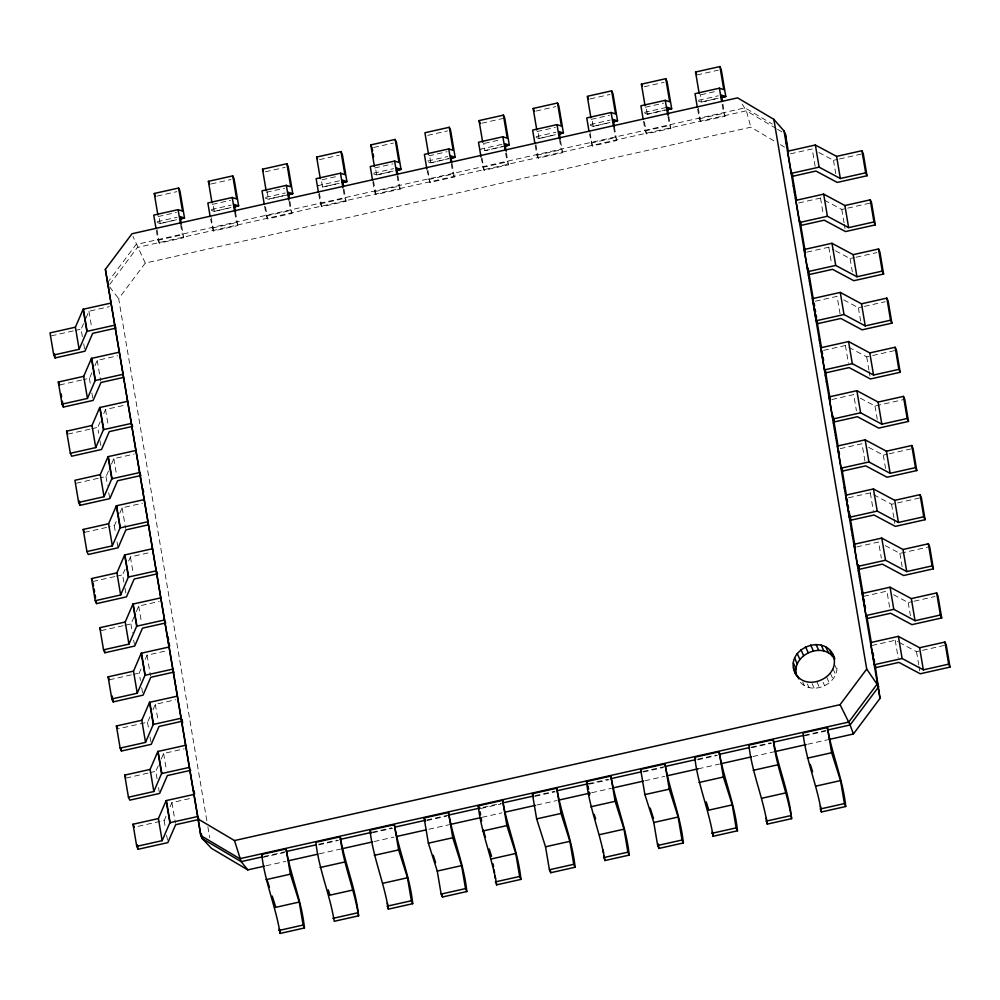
<?xml version="1.0" encoding="UTF-8"?>
<svg xmlns="http://www.w3.org/2000/svg" width="1000" height="1000" viewBox="0 0 1000 1000"><rect width="100%" height="100%" fill="white"/><g stroke="black" fill="none" stroke-linecap="round" stroke-linejoin="round"><path stroke-width="0.75" stroke-dasharray="5 3.75" d="M800.425 682.425C813.325 696.112 839.762 683.4 836.75 664.712M83.6 323.6L81.075 329.1L82.6 338M85.962 318.113L88.925 311.25L109.412 306.65M91.9 372.738L89.525 378.225L83.45 379.625M94.85 365.875L97.225 360.375L117.713 355.788M100.2 421.875L97.675 427.375L98.7 433.325M103.75 413.638L105.525 409.513L126.013 404.913M108.5 471.012L106.125 476.5L100.05 477.9M111.45 464.137L113.825 458.65L134.312 454.05M116.2 521.512L114.425 525.638L108.35 527.025M119.75 513.275L122.125 507.788L142.613 503.188M123.85 582.2L122.575 574.775L125.1 569.275M128.65 561.038L130.425 556.912L150.912 552.325M133.988 617.038L131.025 623.9L124.95 625.3M136.363 611.55L138.725 606.05L159.213 601.45M141.1 668.925L139.175 673.05L140.45 680.462M145.25 659.312L147.025 655.188L167.512 650.588M150 716.675L147.625 722.175L117.737 728.913M152.963 709.812L155.325 704.325L175.812 699.725M158.3 765.812L155.775 771.312L157.05 778.737M161.262 758.95L163.625 753.462L184.112 748.863M166.012 816.325L164.237 820.438L134.338 827.188M170.15 806.712L171.925 802.588L192.413 798M107.425 282.812L136.062 244.513L745.013 107.875L772.325 124.05M109.675 284.513L137.4 247.45L746.35 110.8L776.263 128.525M206.838 820.675L118.663 298.675L145.287 263.075L750.875 127.188L775.05 141.512M157.113 196.075L176.9 191.637M211.238 183.938L231.038 179.488M265.375 171.788L285.163 167.35M319.5 159.637L339.288 155.2M373.625 147.487L393.413 143.05M427.75 135.35L447.55 130.9M481.887 123.2L503.2 118.413M536.013 111.05L555.8 106.613M590.138 98.912L609.938 94.462M644.275 86.762L664.062 82.325M696.875 74.963L718.188 70.175M158.162 216.562L176.425 212.463M212.288 204.412L230.55 200.312M266.413 192.275L284.688 188.175M322.062 179.788L337.287 176.363M374.675 167.975L392.938 163.875M428.8 155.838L447.075 151.738M484.45 143.35L499.675 139.925M537.062 131.537L555.325 127.438M591.188 119.388L609.45 115.3M645.312 107.25L663.587 103.15M700.962 94.763L716.188 91.337M157.262 221.7L177.062 217.262M211.4 209.562L231.188 205.113M265.525 197.413L285.312 192.975M339.45 180.825L318.125 185.613L322.55 187.1L339.288 183.25L322.55 187.1L321.275 179.5M373.787 173.125L393.575 168.675M427.912 160.975L447.7 156.537M501.825 144.388L480.513 149.162L484.938 150.662L503.2 146.463L484.938 150.662L483.663 143.062M536.163 136.675L555.962 132.238M590.3 124.537L610.087 120.087M644.425 112.387L665.738 107.6M698.55 100.237L718.35 95.8M160.162 223.538L176.887 219.65L160.162 223.538L157.213 222.55M231.025 207.537L214.3 211.4L231.012 207.5M267.15 191.65L268.412 199.15L286.663 195.012L268.425 199.25L265.475 198.25M376.675 174.963L393.4 171.062L376.675 174.963L373.738 173.962M430.812 162.812L449.05 158.575L430.812 162.812L427.863 161.812M539.062 138.525L555.788 134.625L539.062 138.525L536.125 137.525M609.925 122.513L593.2 126.375L609.913 122.475M647.325 114.225L665.562 109.987L647.325 114.225L644.375 113.225M718.188 98.225L701.45 102.075L718.162 98.188M157.988 240.25L182.338 234.775L183.675 237.712L159.312 243.175L157.988 240.25L156.237 229.9M212.113 228.1L236.475 222.638L237.8 225.562L213.438 231.025L210.613 219.225M266.238 215.95L290.6 210.487L291.925 213.412L267.575 218.888L266.238 215.95L264.488 205.6M320.375 203.8L344.725 198.337L346.062 201.275L321.7 206.737L320.375 203.8L318.625 193.463M374.5 191.663L398.862 186.188L400.188 189.125L375.825 194.587L374.5 191.663L372.75 181.312M428.625 179.513L452.987 174.05L454.312 176.975L429.963 182.45L427.125 170.65M482.762 167.362L507.113 161.9L508.45 164.838L484.087 170.3L481.262 158.5M536.888 155.225L561.237 149.75L562.575 152.688L538.212 158.15L536.888 155.225L535.138 144.875M591.013 143.075L615.375 137.613L616.7 140.538L592.35 146.012L589.513 134.2M645.138 130.925L669.5 125.463L670.825 128.4L646.475 133.863L645.138 130.925L643.4 120.588M699.275 118.787L723.625 113.312L724.963 116.25L700.6 121.713L699.275 118.787L697.525 108.438M790.4 153.837L812.2 148.95L815.188 166.637M51.325 335.838L73.662 330.825M75.15 330.487L81.075 329.1M818.85 152.5L833.487 160.325L837.95 159.312M839.45 158.988L863.263 153.637M798.7 202.975L820.5 198.075L823.162 199.5M59.625 384.975L81.962 379.963M824.488 200.212L841.787 209.45L846.25 208.45M847.75 208.125L871.562 202.775M807 252.1L828.8 247.213L834.125 250.062M67.925 434.1L90.262 429.087M91.75 428.762L97.675 427.375M835.45 250.763L850.088 258.587L854.55 257.587M856.05 257.25L876.888 252.575M815.3 301.238L837.1 296.35L840.088 314.037M76.237 483.237L98.562 478.225M843.75 299.9L858.388 307.725L862.862 306.725M864.35 306.388L885.188 301.712M823.6 350.375L845.4 345.487L866.688 356.863L871.162 355.863M84.537 532.375L106.862 527.362M872.65 355.525L896.462 350.175M831.9 399.513L853.7 394.613L856.438 410.838M92.837 581.512L115.162 576.5M116.65 576.163L122.6 574.825M860.35 398.175L874.987 406L904.762 399.312M840.2 448.65L862 443.75L864.987 461.438M101.137 630.638L123.462 625.638M868.65 447.312L883.288 455.125L887.763 454.125M889.25 453.787L913.062 448.45M848.5 497.775L870.3 492.887L891.587 504.263L896.062 503.263M109.438 679.775L131.762 674.762M133.25 674.438L139.175 673.05M897.55 502.925L921.363 497.587M856.8 546.912L878.6 542.025L881.338 558.237M885.25 545.575L899.887 553.4L929.663 546.712M863.65 596.375L886.9 591.163L889.887 608.85M126.037 778.05L148.363 773.037M149.85 772.7L155.775 771.312M893.562 594.712L908.188 602.537L912.663 601.525M914.15 601.2L934.987 596.525M871.95 645.512L895.2 640.288L897.862 641.712M899.2 642.425L916.5 651.663L920.962 650.662M922.45 650.337L946.263 644.987M263.988 856.513L285.3 851.725M318.788 844.212L337.062 840.113M372.075 832.25L391.863 827.812M426.875 819.963L448.2 815.175M483.212 807.312L501.475 803.213M534.975 795.7L554.763 791.263M588.25 783.75L608.038 779.3M643.062 771.45L664.375 766.663M697.862 759.15L716.137 755.05M751.15 747.188L770.938 742.75M804.425 735.238L825.738 730.45M263.075 857.362L284.387 852.575M318.725 844.875L338.512 840.438M372.85 832.725L392.638 828.288M426.975 820.575L446.775 816.137M481.112 808.438L500.9 803.988M535.237 796.287L555.025 791.85M589.362 784.137L609.15 779.7M643.487 772L663.288 767.55M697.625 759.85L717.412 755.413M751.75 747.7L771.538 743.263M804.362 735.9L825.675 731.112M266.062 865.788L285.837 861.35M319.312 853.838L340.613 849.062M374.087 841.55L393.862 837.113M428.862 829.25L448.65 824.812M482.125 817.3L501.9 812.862M536.9 805.013L556.675 800.575M591.675 792.725L611.45 788.288M644.925 780.775L664.712 776.338M698.188 768.825L719.488 764.038M752.962 756.525L774.262 751.75M807.738 744.237L827.513 739.8M114.275 525.638L115.55 533.062M698.5 101.088L701.45 102.075L700.175 94.475M590.25 125.375L593.2 126.375M211.35 210.4L214.3 211.4M777.562 129.3L784.062 133.15M780.425 144.688L784.463 147.088M109.65 286.925L118.663 298.675M742.225 104.113L746.35 110.8L750.875 127.188M145.287 263.075L133 236.438M647.3 114.087L646.05 106.625M593.162 126.237L591.912 118.763M834.2 663.775L836.862 669.638M832.925 668.662L835.588 674.538M830.337 673.213L833 679.075M826.625 677.075L829.287 682.95M823.112 682.362L824.712 685.888M816.9 681.825L819.562 687.688M812.075 683.55L814.2 688.238M807.4 683.975L808.988 687.5M802.7 682L804.3 685.512M539.038 138.375L537.788 130.912M430.775 162.675L429.525 155.2M376.65 174.812L375.4 167.35M214.262 211.25L213.012 203.787M160.138 223.4L158.887 215.938M89.375 378.237L90.65 385.662M105.975 476.5L107.5 485.4M130.875 623.913L132.4 632.812M147.475 722.175L148.75 729.6M164.088 820.45L165.35 827.875M833.487 160.325L835.725 173.588M841.787 209.45L844.038 222.725M844.275 224.2L845.025 228.612M850.088 258.587L852.337 271.863M858.388 307.725L860.638 320.988M866.688 356.863L868.938 370.125M869.188 371.6L869.925 376.025M874.987 406L877.237 419.263M883.288 455.125L885.537 468.4M891.587 504.263L893.838 517.525M894.087 519L894.825 523.425M899.887 553.4L902.138 566.663M908.188 602.537L910.438 615.8M916.5 651.663L918.737 664.938M918.988 666.413L919.725 670.825M820.5 198.075L823.238 214.288M828.8 247.213L831.538 263.425M845.4 345.487L848.388 363.175M870.3 492.887L873.288 510.575M895.2 640.288L898.188 657.975M722.925 104.175L724.963 116.25M722.125 104.45L723.625 113.312M698.312 108.125L700.6 121.713M668.787 116.325L670.825 128.4M668 116.6L669.5 125.463M644.438 121.788L646.475 133.863M614.412 126.962L616.7 140.538M613.625 127.263L615.375 137.613M590.05 132.425L592.35 146.012M560.538 140.612L562.575 152.688M559.5 139.412L561.237 149.75M535.925 144.562L538.212 158.15M506.4 152.762L508.45 164.838M505.613 153.038L507.113 161.9M482.05 158.225L484.087 170.3M452.025 163.4L454.312 176.975M451.238 163.7L452.987 174.05M427.912 170.375L429.963 182.45M397.887 175.538L400.188 189.125M397.113 175.85L398.862 186.188M373.537 181.012L375.825 194.587M344.012 189.2L346.062 201.275M343.225 189.475L344.725 198.337M319.4 193.15L321.7 206.737M289.887 201.337L291.925 213.412M289.1 201.612L290.6 210.487M265.538 206.812L267.575 218.888M235.5 211.975L237.8 225.562M234.725 212.288L236.475 222.638M211.15 217.45L213.438 231.025M181.637 225.637L183.675 237.712M180.6 224.438L182.338 234.775M157.025 229.587L159.312 243.175M207.875 826.838L209.7 837.613M88.925 311.25L91.662 327.463M97.225 360.375L100.712 381.012M105.525 409.513L108.263 425.725M113.825 458.65L116.562 474.862M122.125 507.788L125.612 528.425M130.425 556.912L133.162 573.138M138.725 606.05L141.463 622.263M147.025 655.188L150.512 675.825M155.325 704.325L158.062 720.537M163.625 753.462L166.363 769.675M171.925 802.588L175.413 823.225M83.713 343.837L84.712 349.738M91.888 393.025L93.112 400.35M99.925 440.637L101.312 448M108.713 492.725L109.862 498.612M117.013 541.85L118.012 547.75M124.975 588.038L126.213 595.4M133.613 640.125L134.512 644.538M141.675 687.788L143.062 695.15M149.975 736.925L151.113 742.812M158.525 787.525L159.262 791.95M166.575 835.188L167.963 842.55"/><path stroke-width="1.5" d="M796.05 674.912C781.287 649.425 826.925 630.4 834.712 658.925M796.9 676.125C789.8 655.3 823.538 640.037 834.55 659.1M75.4 327.2L50 332.9L53.738 355.012L79.138 349.312L75.4 327.2L83.138 309.262L111.013 303.062M79.138 349.312L86.875 331.375L83.138 309.262M83.7 376.337L58.3 382.038L62.038 404.15L87.438 398.45L83.7 376.337L91.438 358.4L119.312 352.188M87.438 398.45L95.175 380.513L91.438 358.4M92 425.475L66.6 431.175L70.338 453.288L95.738 447.587L92 425.475L99.738 407.537L127.613 401.325M95.738 447.587L103.475 429.637L99.738 407.537M100.3 474.6L74.9 480.3L78.637 502.413L104.038 496.712L100.3 474.6L108.038 456.662L135.912 450.462M104.038 496.712L111.775 478.775L108.038 456.662M108.612 523.737L83.2 529.438L86.938 551.55L112.338 545.85L108.612 523.737L116.337 505.8L144.213 499.6M112.338 545.85L120.075 527.913L116.337 505.8M116.912 572.875L91.5 578.575L95.237 600.688L120.638 594.987L116.912 572.875L124.637 554.938L152.513 548.737M120.638 594.987L128.375 577.05L124.637 554.938M125.213 622.013L99.8 627.712L103.537 649.825L128.938 644.125L125.213 622.013L132.938 604.075L160.812 597.863M128.938 644.125L136.675 626.188L132.938 604.075M133.512 671.15L108.1 676.85L111.838 698.95L137.238 693.25L133.512 671.15L141.237 653.213L169.112 647M137.238 693.25L144.975 675.312L141.237 653.213M141.812 720.275L116.4 725.975L120.138 748.088L145.538 742.387L141.812 720.275L149.537 702.337L177.413 696.137M145.538 742.387L153.275 724.45L149.537 702.337M150.113 769.412L124.7 775.113L128.438 797.225L153.837 791.525L150.113 769.412L157.838 751.475L185.712 745.275M153.837 791.525L161.575 773.587L157.838 751.475M158.412 818.55L133 824.25L136.738 846.363L162.15 840.662L158.412 818.55L166.137 800.612L194.013 794.4M162.15 840.662L169.875 822.725L166.137 800.612M264.538 866.125L247.8 869.887L211.525 848.388L202.138 838.512L200.8 835.588L105.363 269.363L131.988 233.75L737.575 97.863L773.85 119.35L784.038 130.988L785.362 133.925L788.487 152.4M105.363 269.363L198.225 819.075L234.5 840.562L840.075 704.675L866.712 669.062L773.85 119.35M829.038 739.463L853.388 734L880.013 698.388L875.1 665.125M157.9 215.025L154.262 193.487L178.612 188.025L179.95 190.95L184.525 218.075L180.1 216.575L181.375 224.125M212.025 202.875L208.388 181.337L232.75 175.875L234.075 178.812L238.65 205.938L234.225 204.438L235.5 211.975M266.15 190.738L262.512 169.2L286.875 163.725L288.2 166.663L292.775 193.688L288.212 194.812M320.288 178.588L316.65 157.05L341 151.588L342.337 154.512L346.912 181.637L342.337 182.662M374.412 166.438L370.775 144.9L395.138 139.438L396.463 142.375L401.025 169.387L396.475 170.512M451.763 161.887L450.75 155.85L455.163 157.35L450.588 130.225L449.263 127.287L424.9 132.75L428.537 154.3M482.675 142.15L479.038 120.612L503.387 115.15L504.725 118.075L509.288 145.1L504.725 146.225M536.8 130L533.162 108.462L557.513 103L558.85 105.925L563.425 133.05L559 131.55L560.275 139.1M614.412 126.962L613.138 119.412L617.55 120.913L612.975 93.787L611.65 90.85L587.288 96.312L590.925 117.85M645.05 105.712L641.413 84.175L665.775 78.7L667.1 81.638L671.688 108.763L667.262 107.263L668.538 114.812M699.188 93.562L695.55 72.025L719.9 66.562L721.237 69.488L725.8 96.512L721.25 97.638M178.612 188.025L182.512 211.1L178.1 209.65L153.737 215.113L155.988 228.425M232.75 175.875L236.65 198.95L232.225 197.5L207.862 202.975L210.113 216.275M286.875 163.725L290.775 186.8L286.35 185.362L262 190.825L264.237 204.125M341 151.588L344.9 174.662L340.487 173.212L316.125 178.675L318.375 191.988M395.138 139.438L399.025 162.512L394.613 161.062L370.25 166.537L372.5 179.838M449.263 127.287L453.162 150.363L448.738 148.925L424.387 154.388L426.875 169.163M503.387 115.15L507.287 138.225L502.875 136.775L478.512 142.238L481.012 157.025M557.513 103L561.413 126.075L557 124.625L532.638 130.1L534.888 143.4M611.65 90.85L615.55 113.925L611.125 112.487L586.763 117.95L589.012 131.25M665.775 78.7L669.675 101.788L665.25 100.337L640.9 105.8L643.15 119.1M719.9 66.562L723.8 89.637L719.388 88.188L695.025 93.65L697.275 106.962M179.925 218.962L184.513 217.975L179.963 219.1M234.05 206.812L238.637 205.837L234.088 206.962M288.188 194.662L292.775 193.688L288.363 192.288L289.375 198.325M342.312 182.525L346.9 181.537L342.488 180.138L343.512 186.175M396.438 170.375L401.025 169.387M450.575 158.225L455.15 157.25L450.6 158.375M504.7 146.088L509.288 145.1L504.875 143.7L506.15 151.25M558.825 133.938L563.413 132.95L558.862 134.075M612.95 121.788L617.537 120.812L612.987 121.938M667.087 109.65L671.675 108.663L667.113 109.787M721.213 97.5L725.8 96.512L721.388 95.113L722.412 101.15M815.362 145L787.625 151.225L791.35 173.337L792.688 176.275L815.938 171.05L837.225 182.425L867 175.75L863.263 153.637L861.925 150.712L836.6 156.387L815.375 145.05L819.112 167.162L840.337 178.5L865.662 172.812L867 175.75M86.875 331.375L114.75 325.163L115.638 327.125M791.35 173.337L819.112 167.162M116.075 328.1L92.662 333.35L84.963 351.2L55.062 357.95L53.738 355.012M795.925 200.362L823.662 194.137L844.9 205.525L870.225 199.838L871.562 202.775L875.3 224.887L845.525 231.562L824.237 220.188L800.987 225.413L799.65 222.475L795.475 197.95M95.175 380.513L123.05 374.3M799.65 222.475L827.4 216.25L848.637 227.638L873.962 221.95L875.3 224.887M122.912 377.562L100.962 382.488L93.138 400.4L63.362 407.075L62.038 404.15M831.963 243.275L804.225 249.5L807.95 271.613L809.287 274.538L832.537 269.325L853.825 280.7L883.6 274.025L879.862 251.912L878.525 248.975L853.2 254.662L831.988 243.325L835.713 265.425L856.938 276.775L882.262 271.087L883.6 274.025M103.475 429.637L131.35 423.438M807.95 271.613L835.713 265.425M812.525 298.637L840.263 292.413L861.5 303.8L886.838 298.113L888.162 301.05L891.9 323.15L862.125 329.837L840.837 318.463L817.588 323.675L816.25 320.75L812.525 298.637L813.413 300.587M111.775 478.775L139.65 472.575L140.538 474.525M816.25 320.75L844 314.525L865.238 325.9L890.562 320.225L891.9 323.15M140.975 475.5L117.562 480.763L109.862 498.612L79.963 505.35L78.637 502.413M820.825 347.762L848.562 341.538L869.8 352.925L895.138 347.25L896.462 350.175L900.2 372.287L870.425 378.975L849.137 367.587L825.888 372.812L824.55 369.875L820.438 345.775M120.075 527.913L147.95 521.712M824.55 369.875L852.3 363.65L873.538 375.037L898.863 369.363L900.2 372.287M147.812 524.963L125.862 529.9L118.162 547.75L88.263 554.487L86.938 551.55M829.125 396.9L856.862 390.675L878.1 402.062L903.438 396.388L904.762 399.312L908.5 421.425L878.725 428.1L857.438 416.725L834.188 421.95L832.85 419.012L829.125 396.9L830.45 399.837M128.375 577.05L156.25 570.837L157.575 573.775L134.162 579.025L126.463 596.875L96.562 603.612L95.237 600.688M832.85 419.012L860.6 412.788L881.838 424.175L907.163 418.488L908.5 421.425M865.163 439.812L837.425 446.037L841.162 468.15L842.487 471.075L865.738 465.863L887.025 477.238L916.8 470.562L913.062 448.45L911.737 445.513L886.413 451.2L865.188 439.862L868.913 461.975L890.138 473.312L915.462 467.625L916.8 470.562M136.675 626.188L164.55 619.975M841.162 468.15L868.913 461.975M165.875 622.913L142.463 628.162L134.762 646.012L104.862 652.75L103.537 649.825M873.462 488.95L845.725 495.175L849.463 517.288L850.788 520.212L874.038 515L895.325 526.375L925.1 519.7L921.363 497.587L920.037 494.65L894.712 500.337L873.462 488.95L877.225 511.1L898.438 522.45L923.763 516.763L925.1 519.7M144.975 675.312L172.85 669.112M849.463 517.288L877.225 511.1M174.175 672.05L150.762 677.3L143.062 695.15L113.162 701.888L111.838 698.95M881.762 538.088L854.025 544.312L857.763 566.413L859.087 569.35L882.337 564.138L903.625 575.513L933.4 568.825L929.663 546.712L928.337 543.787L903.012 549.475L881.787 538.125L885.525 560.237L906.737 571.575L932.075 565.9L933.4 568.825M153.275 724.45L181.15 718.25L182.475 721.175L159.062 726.438L151.237 744.338L121.475 751.025L120.138 748.088M857.763 566.413L885.525 560.237M862.325 593.438L890.062 587.212L911.312 598.6L936.637 592.925L937.962 595.85L941.7 617.962L911.925 624.65L890.638 613.263L867.387 618.488L866.062 615.55L862.325 593.438L863.213 595.4M161.575 773.587L189.45 767.375M866.062 615.55L893.8 609.325L915.037 620.712L940.375 615.025L941.7 617.962M190.775 770.312L167.362 775.562L159.662 793.425L129.775 800.163L128.438 797.225M898.363 636.35L870.625 642.575L874.362 664.688L875.688 667.625L898.938 662.4L920.225 673.775L950 667.1L946.263 644.987L944.938 642.05L919.613 647.738L898.388 636.4L902.125 658.512L923.337 669.85L948.675 664.163L950 667.1M169.875 822.725L197.75 816.513L198.637 818.475M874.362 664.688L902.125 658.512M199.075 819.45L175.662 824.7L167.838 842.613L138.075 849.287L136.738 846.363M261.737 854.425L286.1 848.962C290.587 875.575 301.7 900.85 304.45 927.975L280.1 933.438C275.863 906.762 264.713 881.513 261.737 854.425L262.625 856.388M340.225 836.812L315.863 842.288C318.812 869.362 330 894.613 334.225 921.3L358.587 915.825C355.838 888.7 344.725 863.438 340.225 836.812C343.175 863.9 354.35 889.15 358.587 915.825M370 830.138L394.35 824.675C398.85 851.287 409.963 876.55 412.713 903.688L388.35 909.15C384.113 882.463 372.962 857.212 370 830.138L371.325 833.062M424.125 817.987L448.488 812.525C452.975 839.137 464.087 864.412 466.838 891.538L442.488 897L441.15 894.075L437.262 871.075L428.375 843.175L424.125 817.987L425.45 820.925M478.25 805.85L502.612 800.375C507.113 827 518.225 852.262 520.962 879.388L496.613 884.85C492.375 858.175 481.225 832.925 478.25 805.85L479.588 808.775M532.388 793.7L556.737 788.238C561.237 814.85 572.35 840.113 575.1 867.25L550.737 872.712L549.412 869.775L545.525 846.787L536.638 818.875L532.388 793.7L533.713 796.625M586.512 781.55L610.875 776.087C615.363 802.7 626.475 827.962 629.225 855.1L604.862 860.562C600.625 833.875 589.475 808.625 586.512 781.55L587.4 783.5M640.638 769.4L665 763.938C669.5 790.562 680.6 815.825 683.35 842.95L659 848.413L657.663 845.487L653.787 822.5L644.9 794.587L640.638 769.4L641.525 771.363M694.775 757.262L719.125 751.787C723.625 778.413 734.737 803.675 737.487 830.8L713.125 836.275C708.888 809.587 697.738 784.338 694.775 757.262L695.65 759.212M773.25 739.65L748.9 745.113C751.85 772.2 763.025 797.438 767.25 824.125L791.612 818.662C788.863 791.525 777.75 766.263 773.25 739.65C776.2 766.725 787.387 791.975 791.612 818.662M827.387 727.5L803.025 732.962C805.975 760.05 817.15 785.288 821.388 811.975L845.738 806.513C842.987 779.388 831.875 754.112 827.387 727.5L831.637 752.688L840.525 780.588L844.412 803.575L845.738 806.513M262.462 856.85L241.15 861.637L202.138 838.512L201.35 833.9M286.825 851.388L315.75 844.9M340.1 839.425L370.55 832.6M394.913 827.125L425.363 820.3M448.2 815.175L480.163 808M503 802.875L533.45 796.038M557.8 790.575L588.25 783.75M611.087 778.625L641.538 771.787M665.888 766.325L694.812 759.837M719.175 754.362L749.625 747.537M773.988 742.062L802.913 735.575M827.262 730.113L850.1 724.987L878.737 686.688L866.712 669.062M288.875 860.662L317.787 854.175M342.137 848.713L372.562 841.888M396.912 836.425L425.825 829.938M450.163 824.475L480.6 817.65M504.938 812.188L535.375 805.35M558.2 800.238L590.15 793.062M612.975 787.938L643.4 781.112M667.75 775.65L698.188 768.825M721 763.7L751.438 756.875M775.788 751.413L806.213 744.575M266.012 879.663L290.375 874.188L299.237 902.05L303.125 925.037L304.45 927.975M320.138 867.513L344.5 862.05M374.275 855.362L398.625 849.9L407.5 877.763L411.375 900.75L412.713 903.688M428.375 843.175L452.762 837.75L461.625 865.612L465.513 888.6L466.838 891.538M482.525 831.075L506.887 825.6L515.75 853.462L519.637 876.462L520.962 879.388M536.638 818.875L561.013 813.462L569.888 841.325L573.763 864.312L575.1 867.25M590.788 806.775L615.15 801.312L624.012 829.175L627.9 852.163L629.225 855.1M644.9 794.587L669.275 789.163L678.138 817.025L682.025 840.025L683.35 842.95M699.05 782.487L723.4 777.025L732.275 804.887L736.15 827.875L737.487 830.8M753.175 770.337L777.525 764.875M807.3 758.2L831.663 752.725M274.887 907.525L299.237 902.05M329.012 895.375L353.363 889.912M383.137 883.225L407.5 877.763M437.262 871.075L461.625 865.612M491.4 858.938L515.75 853.462M545.525 846.787L569.888 841.325M599.65 834.638L624.012 829.175M653.787 822.5L678.138 817.025M707.913 810.35L732.275 804.887M762.038 798.2L786.4 792.738M816.175 786.062L840.525 780.588M278.762 930.512L303.125 925.037M332.9 918.363L357.25 912.9M387.025 906.213L411.375 900.75M441.15 894.075L465.513 888.6M495.275 881.925L519.637 876.462M549.412 869.775L573.763 864.312M603.538 857.625L627.9 852.163M657.663 845.487L682.025 840.025M711.8 833.337L736.15 827.875M765.925 821.188L790.288 815.725M820.05 809.05L844.412 803.575M794.987 672.575C805.962 694.038 843 676.15 832.588 654.237M247.8 869.887L241.15 861.637L234.5 840.562M840.075 704.675L850.1 724.987L853.388 734M827.4 216.25L823.662 194.137M844 314.525L840.263 292.413M848.562 341.538L852.312 363.7M804.663 250.475L805.55 252.425M860.6 412.788L856.862 390.675M695.55 72.025L696.438 73.975M893.8 609.325L890.062 587.212M641.413 84.175L642.3 86.125M587.737 97.3L588.625 99.25M829.812 650.238L832.475 656.112M825.938 647.15L828.6 653.012M821.237 645.163L823.9 651.025M816.038 644.425L818.688 650.288M810.675 644.975L813.337 650.837M805.525 646.787L808.188 652.65M800.938 649.725L803.6 655.588M797.237 653.587L799.887 659.463M794.65 658.138L797.312 664M793.375 663.025L796.038 668.9M797.763 676.562L798.825 678.9M793.487 667.95L796.15 673.825M533.162 108.462L534.487 111.4M479.038 120.612L480.363 123.537M723.375 776.975L719.125 751.787M669.275 789.163L665 763.938M370.775 144.9L371.662 146.862M615.125 801.263L610.875 776.087M316.65 157.05L317.538 159M561.013 813.462L556.737 788.238M262.512 169.2L263.4 171.15M506.863 825.562L502.612 800.375M208.388 181.337L209.713 184.275M452.762 837.75L448.488 812.525M154.262 193.487L155.588 196.425M398.612 849.85L394.35 824.675M107.425 282.812L108.312 284.775M131.788 424.412L132.675 426.375L109.262 431.625L101.562 449.475L71.662 456.213L70.338 453.288M290.35 874.15L286.1 848.962M58.3 382.038L59.625 384.975M66.6 431.175L67.487 433.125M83.2 529.438L84.537 532.375M91.5 578.575L92.387 580.525M99.8 627.712L100.688 629.663M108.1 676.85L109.438 679.775M116.4 725.975L117.287 727.938M124.7 775.113L125.588 777.075M133 824.25L134.338 827.188M810.263 764.362L812.6 771.712M706.225 801.888L708.562 809.25M650.212 808.15L653.5 818.45M594.212 814.412L595.625 818.825M483.15 829.887L485.487 837.237M489.237 849L491.575 856.363M433.237 855.263L435.575 862.625M328.25 889.862L329.663 894.275M267.1 879.938L269.45 887.288M272.25 896.125L275.525 906.413M401.012 169.35L396.613 168L397.638 174.037M861.925 150.712L865.662 172.812M870.225 199.838L873.962 221.95M878.525 248.975L882.262 271.087M886.838 298.113L890.562 320.225M895.138 347.25L898.863 369.363M903.438 396.388L907.163 418.488M911.737 445.513L915.462 467.625M920.037 494.65L923.763 516.763M928.337 543.787L932.075 565.9M936.637 592.925L940.375 615.025M944.938 642.05L948.675 664.163M836.6 156.387L840.337 178.5M844.9 205.525L848.637 227.638M853.2 254.662L856.938 276.775M861.5 303.8L865.238 325.9M869.8 352.925L873.538 375.037M878.1 402.062L881.838 424.175M886.413 451.2L890.138 473.312M894.712 500.337L898.438 522.45M903.012 549.475L906.737 571.575M911.312 598.6L915.037 620.712M919.613 647.738L923.337 669.85M792.188 173.325L792.688 176.275M800.238 220.987L800.987 225.413M814.1 303.038L814.6 305.988M815.1 308.938L815.588 311.887M816.087 314.837L816.587 317.775M817.087 320.725L817.588 323.675M833.188 416.05L834.188 421.95M841.988 468.137L842.487 471.075M850.037 515.788L850.537 518.737M858.337 564.925L859.087 569.35M875.188 664.675L875.688 667.625M792.125 173.95L796.55 200.125M800.188 221.688L805.387 252.475M807.987 267.875L813.45 300.212M816.838 320.225L821.513 347.95M822.038 351.025L822.562 354.1M823.075 357.188L823.6 360.262M825.163 369.5L830.362 400.3M833.225 417.238L838.162 446.488M838.95 451.112L839.463 454.188M841.812 468.05L846.488 495.763M847.013 498.837L847.525 501.912M848.05 505L848.575 508.075M849.087 511.163L855.337 548.112M858.2 565.05L863.4 595.837M863.913 598.925L864.438 602M864.963 605.075L865.475 608.162M866.775 615.862L871.462 643.575M873.025 652.812L873.538 655.888M874.062 658.975L874.575 662.05M793.388 185.625L793.913 188.713M794.425 191.788L794.95 194.862M808.475 274.938L809 278.012M809.513 281.1L810.037 284.175M819.4 339.613L819.925 342.688M825.387 375.025L825.9 378.1M826.425 381.188L826.95 384.263M833.45 422.762L833.975 425.838M834.488 428.925L835.013 432M835.525 435.075L836.05 438.162M844.375 487.438L844.9 490.513M851.4 529.012L851.912 532.087M852.438 535.163L852.962 538.25M858.425 570.588L858.938 573.663M859.463 576.737L859.987 579.825M860.5 582.9L861.025 585.975M861.538 589.062L862.062 592.137M877.412 682.987L877.925 686.062M878.45 689.15L880.013 698.388M784.038 130.988L877.412 683.75L848.775 722.05L239.825 858.7L200.8 835.588L198.225 819.075M719.388 88.188L721.625 101.487M820.362 805.975L821.388 811.975M665.25 100.337L667.75 115.113M766.237 818.125L767.25 824.125M611.125 112.487L613.375 125.787M712.362 831.762L713.125 836.275M557 124.625L559.25 137.925M658.238 843.913L659 848.413M502.875 136.775L505.112 150.075M603.088 850.05L603.6 853.062M604.113 856.062L604.862 860.562M588.1 785.987L588.6 789M589.113 792.025L589.625 795.037M448.738 148.925L450.988 162.225M550.237 869.712L550.737 872.712M394.613 161.062L396.863 174.375M372.1 147.838L372.612 150.838M373.113 153.837L373.625 156.838M493.062 863.838L493.562 866.838M494.075 869.837L494.588 872.85M495.087 875.85L495.6 878.85M496.1 881.85L496.613 884.85M480.087 811.787L480.6 814.8M481.112 817.825L481.625 820.837M340.487 173.212L342.975 187.987M441.975 894L442.488 897M286.35 185.362L288.85 200.138M387.337 903.138L388.35 909.15M232.225 197.5L234.475 210.812M178.1 209.65L180.35 222.95M279.337 928.938L280.1 933.438M143.088 489L143.613 492.075M168.062 636.812L168.575 639.888M169.1 642.975L169.625 646.05M182.1 719.95L182.625 723.037M194.075 790.788L194.587 793.863M83.4 309.25L87.137 331.362M91.7 358.387L95.438 380.5M100 407.525L103.737 429.637M108.3 456.662L112.037 478.762M116.6 505.788L120.337 527.9M124.9 554.925L128.637 577.038M133.2 604.062L136.938 626.175M141.5 653.2L145.238 675.312M149.8 702.337L153.537 724.438M158.1 751.462L161.838 773.575M166.4 800.6L170.138 822.712M54.312 353.525L55.062 357.95M61.125 393.812L61.625 396.763M62.375 401.188L63.362 407.075M79.225 500.925L79.963 505.35M93.088 582.987L93.575 585.925M94.075 588.875L94.575 591.825M95.075 594.775L95.575 597.725M96.075 600.675L96.562 603.612M104.375 649.8L104.862 652.75M112.175 695.987L113.162 701.888M120.975 748.075L121.475 751.025M137.325 844.875L138.075 849.287M785.362 133.925L786.975 147.2"/></g></svg>
